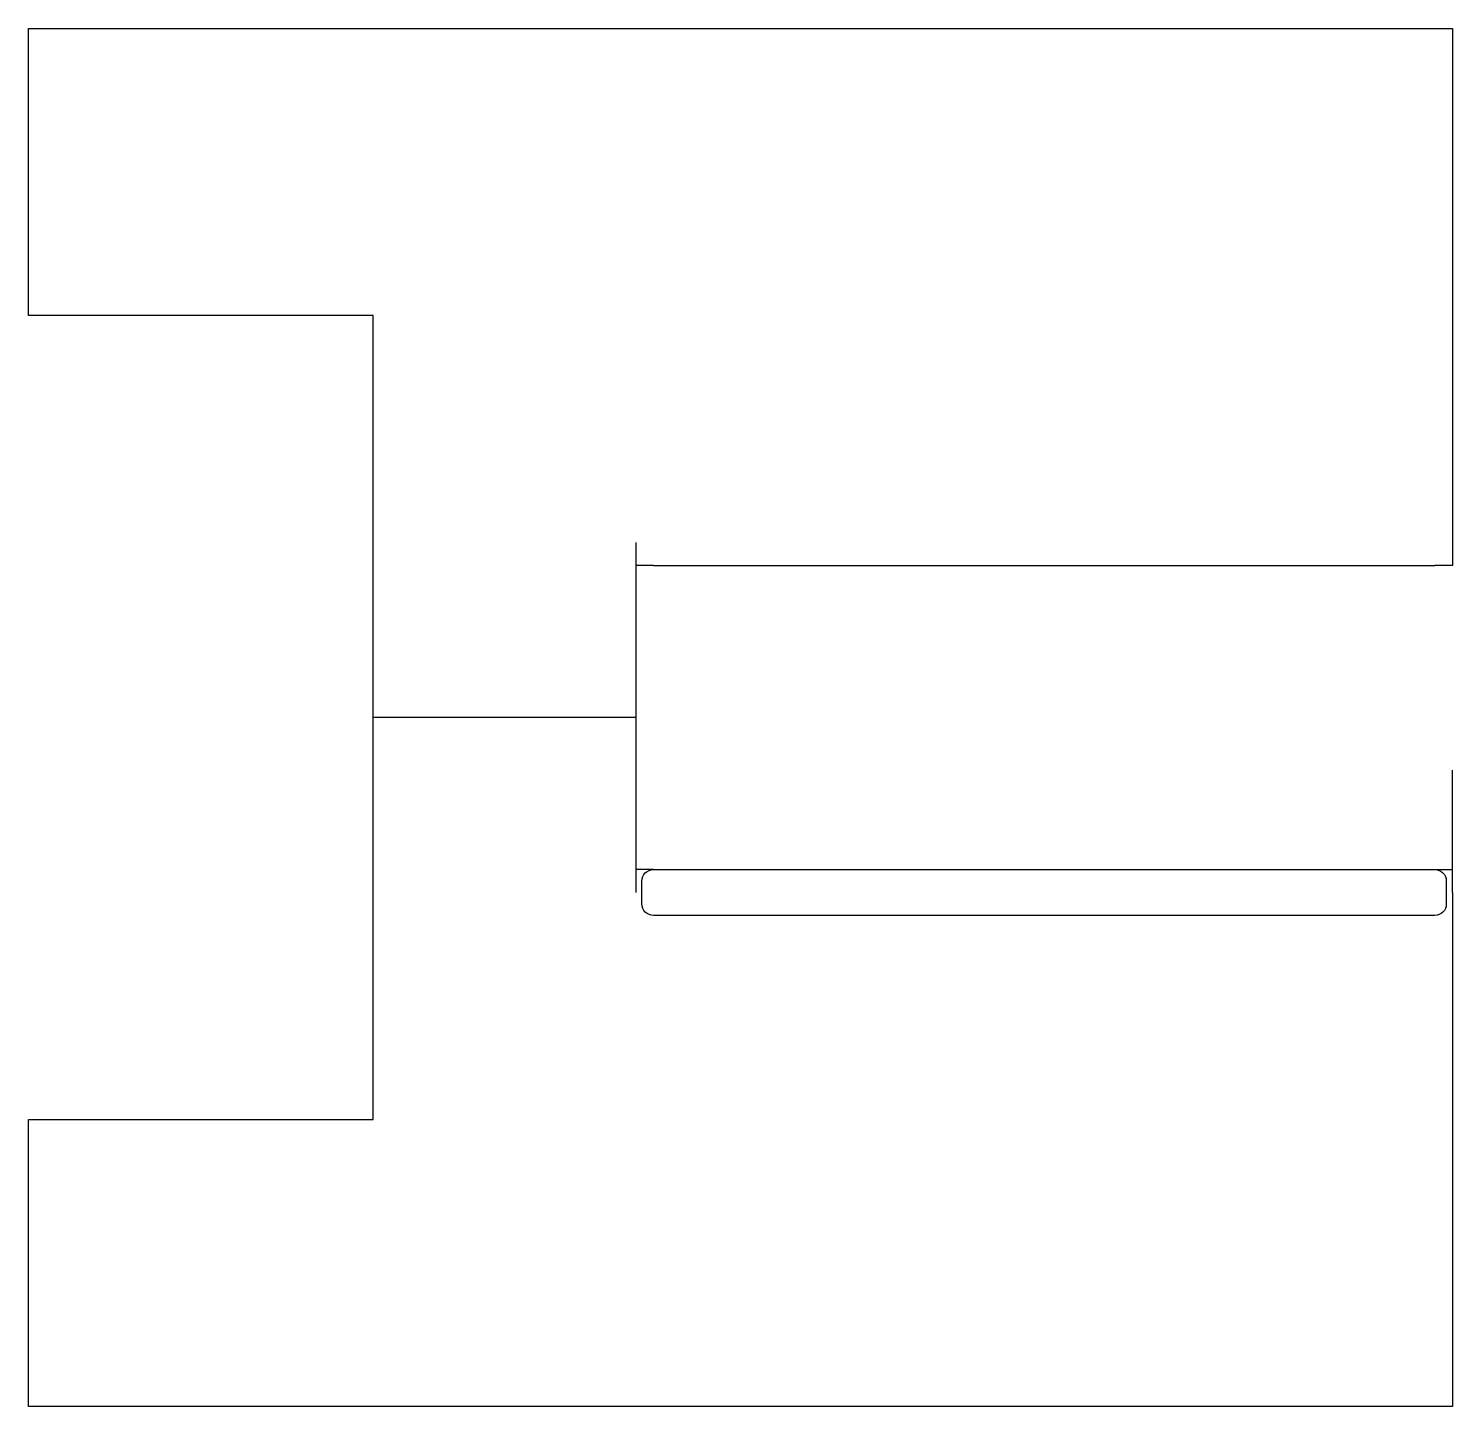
# Model space of a CAD drawing. Header units: millimetres. Extents: x -61.8 to 0.2, y -39.2 to 20.8.
import ezdxf

# ---------------------------------------------------------------- set-up
doc = ezdxf.new("R2010")
doc.units = ezdxf.units.MM
doc.layers.get('0').update_dxf_attribs({"linetype": 'CONTINUOUS'})

msp = doc.modelspace()

# ---------------------------------------------------------------- linework, layer by layer
for p, q in [((-61.794, 8.346), (-61.794, 20.846)), ((-61.794, 20.846), (0.206, 20.846)), ((0.206, 20.846), (0.206, -2.534)), ((-46.794, 8.346), (-61.794, 8.346)), ((-46.794, -26.654), (-46.794, 8.346)), ((-35.354, -1.534), (-35.354, -16.774)), ((-34.584, -2.534), (-35.354, -2.534)), ((-34.584, -2.534), (-0.564, -2.534)), ((0.206, -2.534), (-0.564, -2.534)), ((-35.354, -9.154), (-46.794, -9.154)), ((0.206, -16.774), (0.206, -11.44)), ((-34.584, -15.774), (-35.354, -15.774)), ((-34.584, -15.774), (-0.564, -15.774)), ((-0.564, -15.774), (0.206, -15.774)), ((0.206, -16.774), (0.206, -15.774)), ((0.206, -16.774), (0.206, -39.154)), ((-61.794, -39.154), (-61.794, -26.654)), ((-61.794, -26.654), (-46.794, -26.654)), ((0.206, -39.154), (-61.794, -39.154))]:
    msp.add_line(p, q)
msp.add_lwpolyline([(-0.564, -15.774, -0.414214), (-0.064, -16.274), (-0.064, -17.274, -0.414214), (-0.564, -17.774), (-34.584, -17.774, -0.414214), (-35.084, -17.274), (-35.084, -16.274, -0.414214), (-34.584, -15.774)], format="xyb", close=True)

doc.saveas('drawing.dxf')
